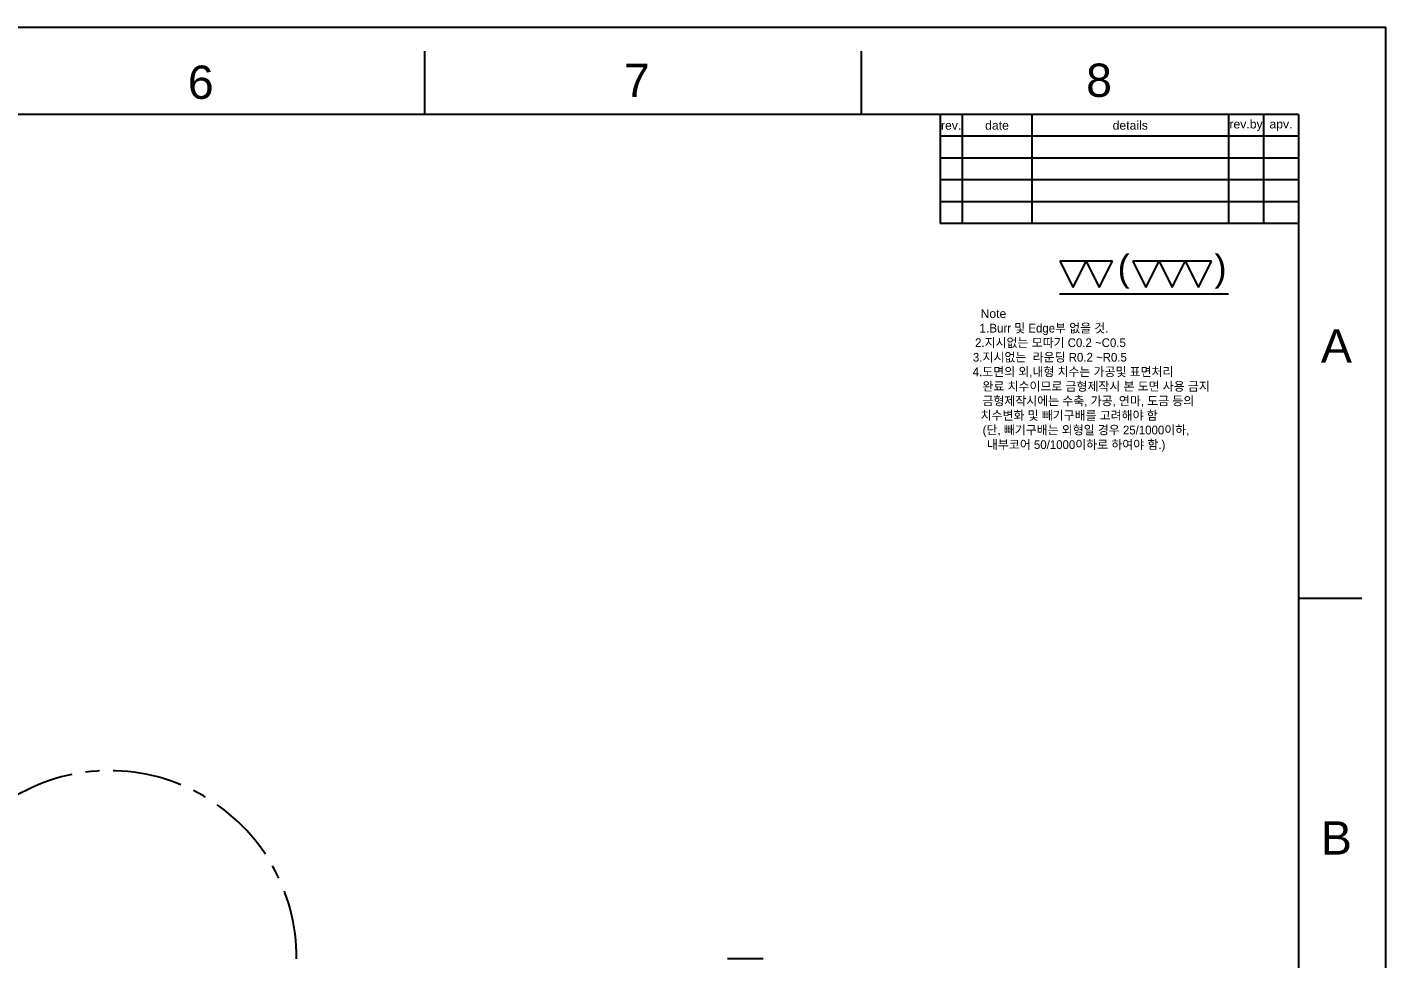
# Model space of a CAD drawing. Header units: millimetres. Extents: x 5401 to 6241, y 1473 to 2067.
# Drawn here: x 5929.7 to 6240.7, y 1853.2 to 2066.6 of the extents above; entities that cross this region are included whole.
import ezdxf

# ---------------------------------------------------------------- set-up
doc = ezdxf.new("R2010")
doc.units = ezdxf.units.MM
doc.linetypes.add('CENTERX2', pattern=[101.6, 63.5, -12.7, 12.7, -12.7])
for name, color, linetype in [('CENTER', 1, 'CENTERX2'), ('FORM', 7, 'Continuous'), ('TEXT', 2, 'Continuous')]:
    doc.layers.add(name, color=color, linetype=linetype)
doc.styles.get("Standard").update_dxf_attribs({"font": 'arial.ttf'})

msp = doc.modelspace()

# ---------------------------------------------------------------- linework, layer by layer
at = {"extrusion": (1, -2.22045e-16, -2.96747e-13)}
msp.add_line((6098.21, 1853.24), (6090.01, 1853.24), dxfattribs=at)
at = {"layer": 'CENTER', "ltscale": 0.25}
msp.add_arc((5948.57, 1853.5), 42.83, 359.6513, 180.3487, dxfattribs=at)
at = {"layer": 'FORM', "color": 7, "linetype": 'Continuous'}
for p, q in [((5400.71, 2066.61), (6240.71, 2066.61)), ((6240.71, 1472.61), (6240.71, 2066.61)), ((6020.71, 2046.61), (6020.71, 2061.14)), ((6120.71, 2046.61), (6120.71, 2061.14)), ((6220.71, 2046.61), (5420.71, 2046.61)), ((6220.71, 1935.81), (6235.25, 1935.81))]:
    msp.add_line(p, q, dxfattribs=at)
at = {"layer": 'FORM'}
for p, q in [((6138.71, 2046.61), (6138.71, 2021.61)), ((6143.71, 2046.61), (6143.71, 2021.61)), ((6159.71, 2046.61), (6159.71, 2021.61)), ((6204.71, 2046.61), (6204.71, 2021.61)), ((6212.71, 2046.61), (6212.71, 2021.61)), ((6220.71, 2041.61), (6138.71, 2041.61)), ((6220.71, 2036.61), (6138.71, 2036.61)), ((6220.71, 2031.61), (6138.71, 2031.61)), ((6220.71, 2026.61), (6138.71, 2026.61)), ((6220.71, 2021.61), (6138.71, 2021.61))]:
    msp.add_line(p, q, dxfattribs=at)
at = {"layer": 'FORM', "linetype": 'Continuous'}
msp.add_line((6220.71, 2046.61), (6220.71, 1492.61), dxfattribs=at)
at = {"layer": 'TEXT', "color": 2}
for p, q in [((6172.11, 2013.02), (6166.11, 2013.02)), ((6166.11, 2013.02), (6169.11, 2007.02)), ((6169.11, 2007.02), (6172.11, 2013.02)), ((6178.11, 2013.02), (6172.11, 2013.02)), ((6172.11, 2013.02), (6175.11, 2007.02)), ((6175.11, 2007.02), (6178.11, 2013.02)), ((6188.8, 2013.02), (6182.8, 2013.02)), ((6182.8, 2013.02), (6185.8, 2007.02)), ((6185.8, 2007.02), (6188.8, 2013.02)), ((6194.8, 2013.02), (6188.8, 2013.02)), ((6188.8, 2013.02), (6191.8, 2007.02)), ((6191.8, 2007.02), (6194.8, 2013.02)), ((6200.8, 2013.02), (6194.8, 2013.02)), ((6194.8, 2013.02), (6197.8, 2007.02)), ((6197.8, 2007.02), (6200.8, 2013.02)), ((6166, 2005.57), (6204.73, 2005.57))]:
    msp.add_line(p, q, dxfattribs=at)

# ---------------------------------------------------------------- texts
at = {"layer": 'FORM', "char_height": 7.62, "attachment_point": 5}
for s, width, insert in [('6', 50, (5969.45, 2053.94)), ('7', 50, (6069.28, 2054.4)), ('8', 50, (6175.07, 2054.4)), ('A', 10, (6229.4, 1993.61)), ('B', 10, (6229.4, 1880.92))]:
    msp.add_mtext_dynamic_manual_height_columns(s, width=width, gutter_width=12.5, heights=[0], dxfattribs=dict(at, insert=insert))
at = {"layer": 'TEXT', "char_height": 2}
for s, width, insert, attachment_point in [('rev.', 5, (6141.21, 2044.11), 5), ('date', 16, (6151.71, 2044.11), 5), ('details', 45, (6182.21, 2044.11), 5), ('rev.by', 8, (6208.71, 2044.11), 5), ('apv.', 8, (6216.71, 2044.11), 5), ('{\\W9.3512; }Note\\P{\\W8.9805; }1.{\\fGulim|b0|i0|c129|p50;Burr 및 Edge부 없을 것.\\P{\\W8.2709; }2.지시없는 모따기 C0.2 ~C0.5\\P{\\W7.5891; }3.지시없는  라운딩 R0.2 ~R0.5\\P{\\W7.5154; }4.도면의 외,내형 치수는 가공및 표면처리\\P{\\W4.58511; }      완료 치수이므로 금형제작시 본 도면 사용 금지\\P{\\W8.58218; }  금형제작시에는 수축, 가공, 연마, 도금 등의\\P          치수변화 및 빼기구배를 고려해야 함\\P{\\W9.65842; } (단, 빼기구배는 외형일 경우 25/1000이하,\\P            내부코어 50/1000이하로 하여야 함.)}', 70.3296, (6140.68, 2002.01), 1)]:
    msp.add_mtext_dynamic_manual_height_columns(s, width=width, gutter_width=12.5, heights=[0], dxfattribs=dict(at, insert=insert, attachment_point=attachment_point))
at = {"layer": 'TEXT', "color": 2, "char_height": 6, "attachment_point": 5}
for s, insert in [('(', (6180.71, 2010.6)), (')', (6202.88, 2010.6))]:
    msp.add_mtext(s, dxfattribs=dict(at, insert=insert))

doc.saveas('drawing.dxf')
